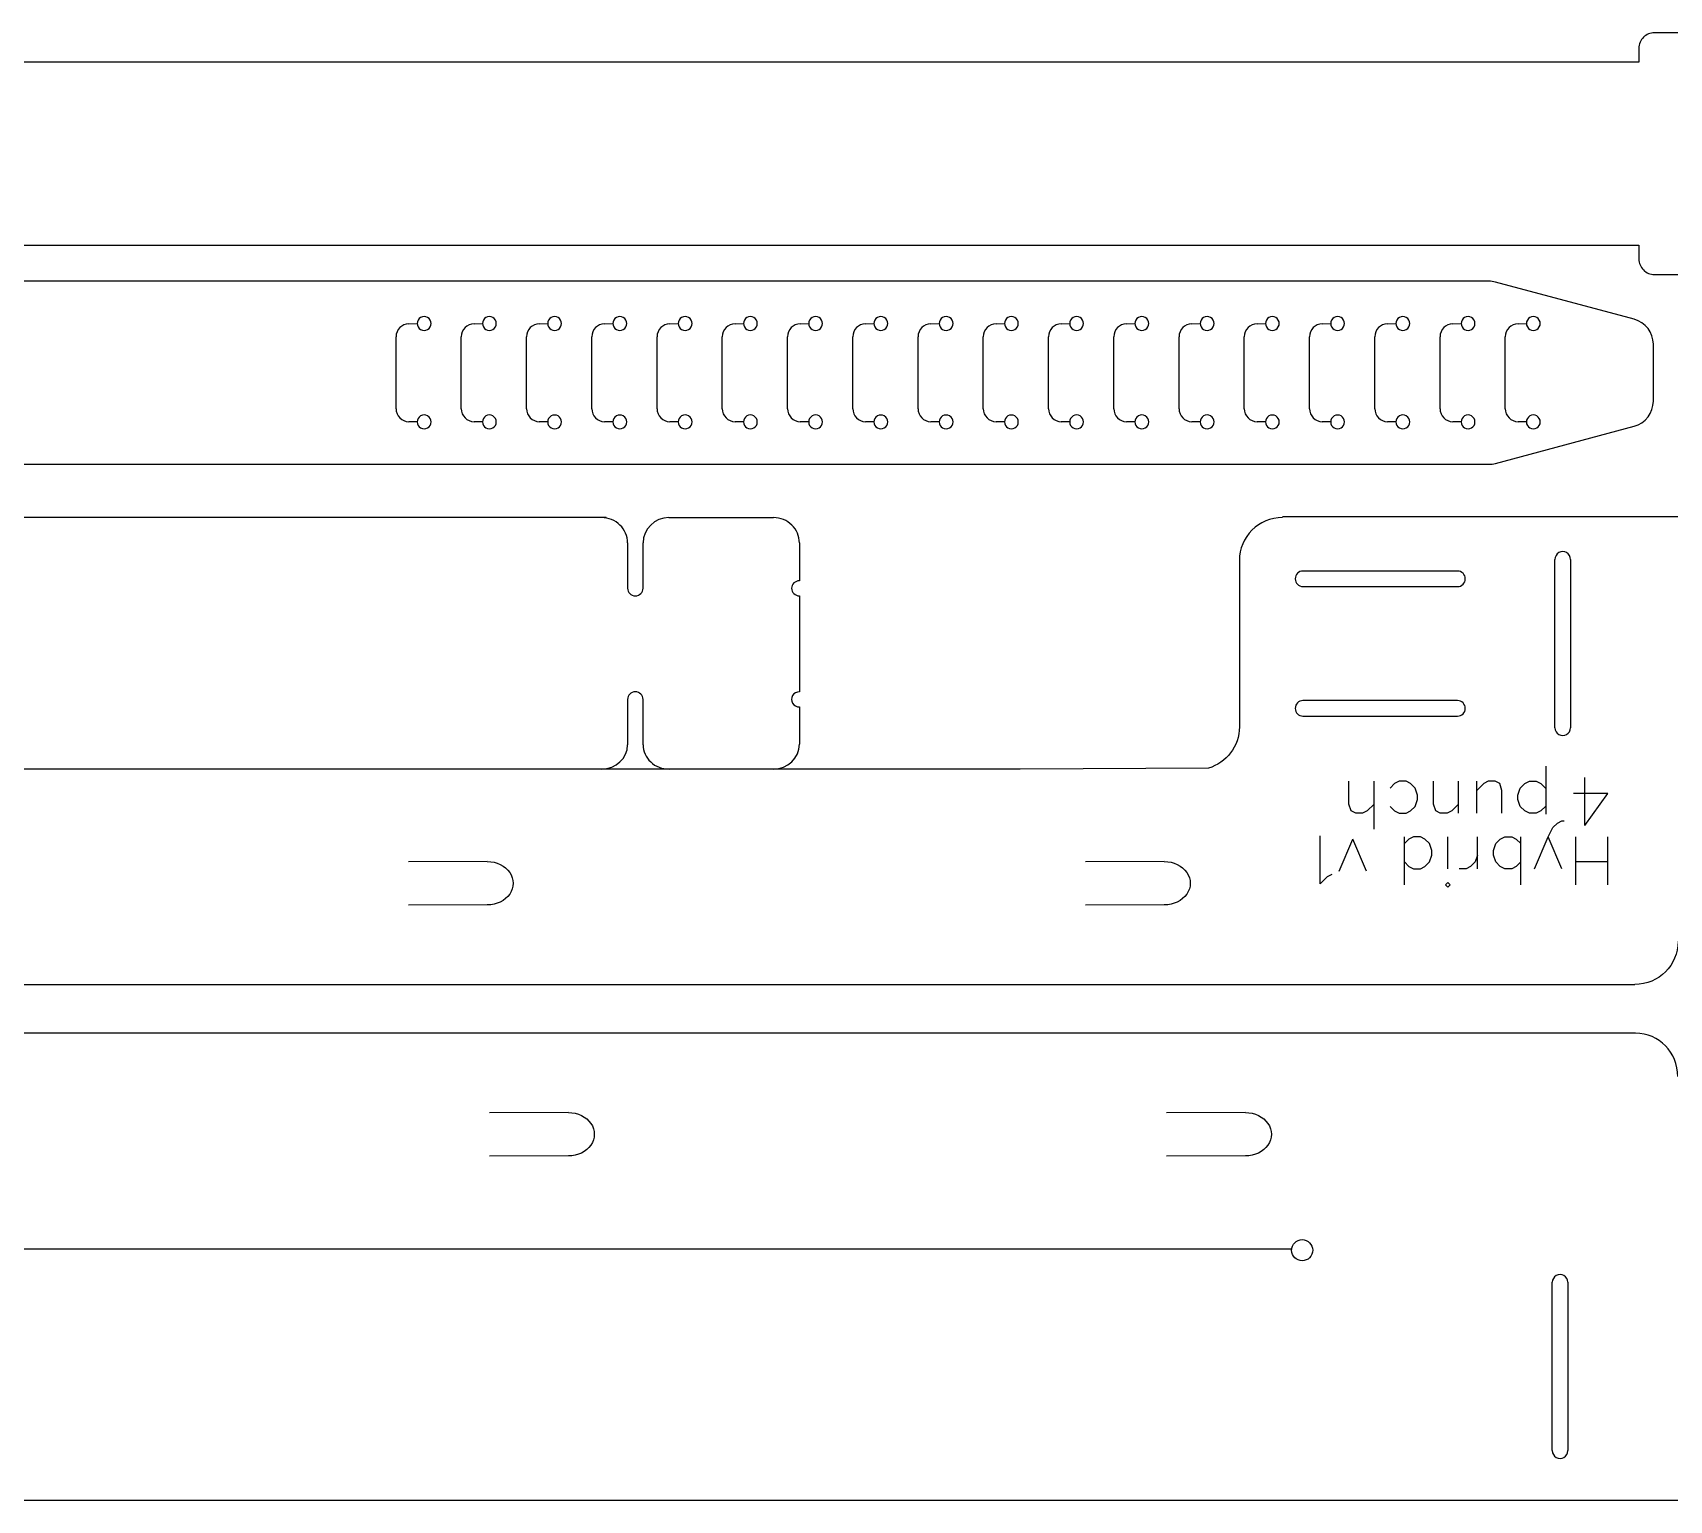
# Model space of a CAD drawing. Extents: x 6 to 576, y 64 to 1092.
# Drawn here: x 195.5 to 385, y 518 to 687.9 of the extents above; entities that cross this region are included whole.
import ezdxf

# ---------------------------------------------------------------- set-up
doc = ezdxf.new("R2010")
doc.units = 0
doc.layers.add('Layer_1', color=7, linetype='CONTINUOUS')

msp = doc.modelspace()

# ---------------------------------------------------------------- linework, layer by layer
at = {"layer": 'Layer_1', "color": 7}
for p, q in [((389.692912, 687.893652), (383.292906, 687.893652)), ((381.492892, 684.49365), (38.906458, 684.49365)), ((381.492892, 686.093639), (381.492892, 684.49365)), ((38.906458, 663.293646), (381.492892, 663.293646)), ((381.492892, 663.293646), (381.492892, 661.693658)), ((383.292906, 659.893644), (389.692912, 659.893644)), ((364.110376, 659.125241), (21.523923, 659.125241)), ((380.94203, 654.72104), (364.886822, 659.023006)), ((383.165562, 645.227208), (383.165562, 651.823244)), ((364.886822, 638.027472), (380.94203, 642.329439)), ((21.523923, 637.925237), (364.110376, 637.925237)), ((261.894701, 631.762959), (11.053043, 631.762959)), ((269.157873, 631.741528), (281.259703, 631.741528)), ((389.950801, 631.818575), (340.215035, 631.818575)), ((264.357178, 628.819046), (264.357178, 623.558574)), ((266.157445, 623.558574), (266.157445, 628.819046)), ((284.260158, 628.819046), (284.260158, 624.435324)), ((335.21433, 626.76207), (335.21433, 607.528528)), ((284.260158, 622.681851), (284.260158, 611.576415)), ((264.357178, 610.699692), (264.357178, 605.439219)), ((266.157445, 605.439219), (266.157445, 610.699692)), ((284.26111, 609.823894), (284.26111, 605.505762)), ((309.821289, 602.630006), (59.635067, 602.630006)), ((331.700637, 602.741263), (309.821289, 602.630006)), ((184.568476, 577.685671), (372.516559, 577.685671)), ((372.516559, 577.685671), (381.023257, 577.685671)), ((216.402941, 572.033986), (28.454839, 572.033986)), ((381.11266, 572.033986), (216.402941, 572.033986)), ((91.150117, 547.089646), (341.336339, 547.089646)), ((343.714096, 546.910939), (343.714096, 546.910939)), ((139.076705, 517.956706), (389.918363, 517.956706))]:
    msp.add_line(p, q, dxfattribs=at)
at = {"layer": 'Layer_1', "color": 1}
for p, q in [((239.024615, 654.197165), (239.997012, 654.212511)), ((239.996906, 654.225238), (239.996906, 654.225238)), ((246.581591, 654.197165), (247.553988, 654.212511)), ((247.553882, 654.225238), (247.553882, 654.225238)), ((254.138568, 654.197165), (255.110964, 654.212511)), ((255.110858, 654.225238), (255.110858, 654.225238)), ((261.695544, 654.197165), (262.66794, 654.212511)), ((262.667835, 654.225238), (262.667835, 654.225238)), ((269.252541, 654.197165), (270.224911, 654.212511)), ((270.224832, 654.225238), (270.224832, 654.225238)), ((276.809518, 654.197165), (277.781914, 654.212511)), ((277.781808, 654.225238), (277.781808, 654.225238)), ((284.366494, 654.197165), (285.33889, 654.212511)), ((285.338785, 654.225238), (285.338785, 654.225238)), ((291.92347, 654.197165), (292.895867, 654.212511)), ((292.895761, 654.225238), (292.895761, 654.225238)), ((299.480446, 654.197165), (300.452843, 654.212511)), ((300.452737, 654.225238), (300.452737, 654.225238)), ((307.037422, 654.197165), (308.009819, 654.212511)), ((308.009713, 654.225238), (308.009713, 654.225238)), ((314.594425, 654.197165), (315.566795, 654.212511)), ((315.566716, 654.225238), (315.566716, 654.225238)), ((322.151401, 654.197165), (323.123798, 654.212511)), ((323.123692, 654.225238), (323.123692, 654.225238)), ((329.708378, 654.197165), (330.680774, 654.212511)), ((330.680669, 654.225238), (330.680669, 654.225238)), ((337.265354, 654.197165), (338.237751, 654.212511)), ((338.237645, 654.225238), (338.237645, 654.225238)), ((344.82233, 654.197165), (345.794727, 654.212511)), ((345.794621, 654.225238), (345.794621, 654.225238)), ((352.379333, 654.197165), (353.351703, 654.212511)), ((353.351624, 654.225238), (353.351624, 654.225238)), ((359.936309, 654.197165), (360.908706, 654.212511)), ((360.9086, 654.225238), (360.9086, 654.225238)), ((367.493285, 654.197165), (368.465682, 654.212511)), ((368.465576, 654.225238), (368.465576, 654.225238)), ((237.548372, 644.353131), (237.548372, 652.697348)), ((245.105349, 644.353131), (245.105349, 652.697348)), ((252.662325, 644.353131), (252.662325, 652.697348)), ((260.219328, 644.353131), (260.219328, 652.697348)), ((267.776299, 644.353131), (267.776299, 652.697348)), ((275.333275, 644.353131), (275.333275, 652.697348)), ((282.890251, 644.353131), (282.890251, 652.697348)), ((290.447227, 644.353131), (290.447227, 652.697348)), ((298.00423, 644.353131), (298.00423, 652.697348)), ((305.561206, 644.353131), (305.561206, 652.697348)), ((313.118182, 644.353131), (313.118182, 652.697348)), ((320.675159, 644.353131), (320.675159, 652.697348)), ((328.232135, 644.353131), (328.232135, 652.697348)), ((335.789111, 644.353131), (335.789111, 652.697348)), ((343.346114, 644.353131), (343.346114, 652.697348)), ((350.90309, 644.353131), (350.90309, 652.697348)), ((358.460066, 644.353131), (358.460066, 652.697348)), ((366.017043, 644.353131), (366.017043, 652.697348)), ((239.997012, 642.837915), (239.024615, 642.853261)), ((239.996906, 642.825241), (239.996906, 642.825241)), ((247.553988, 642.837915), (246.581591, 642.853261)), ((247.553882, 642.825241), (247.553882, 642.825241)), ((255.110964, 642.837915), (254.138568, 642.853261)), ((255.110858, 642.825241), (255.110858, 642.825241)), ((262.66794, 642.837915), (261.695544, 642.853261)), ((262.667835, 642.825241), (262.667835, 642.825241)), ((270.224911, 642.837915), (269.252541, 642.853261)), ((270.224832, 642.825241), (270.224832, 642.825241)), ((277.781914, 642.837915), (276.809518, 642.853261)), ((277.781808, 642.825241), (277.781808, 642.825241)), ((285.33889, 642.837915), (284.366494, 642.853261)), ((285.338785, 642.825241), (285.338785, 642.825241)), ((292.895867, 642.837915), (291.92347, 642.853261)), ((292.895761, 642.825241), (292.895761, 642.825241)), ((300.452843, 642.837915), (299.480446, 642.853261)), ((300.452737, 642.825241), (300.452737, 642.825241)), ((308.009819, 642.837915), (307.037422, 642.853261)), ((308.009713, 642.825241), (308.009713, 642.825241)), ((315.566795, 642.837915), (314.594425, 642.853261)), ((315.566716, 642.825241), (315.566716, 642.825241)), ((323.123798, 642.837915), (322.151401, 642.853261)), ((323.123692, 642.825241), (323.123692, 642.825241)), ((330.680774, 642.837915), (329.708378, 642.853261)), ((330.680669, 642.825241), (330.680669, 642.825241)), ((338.237751, 642.837915), (337.265354, 642.853261)), ((338.237645, 642.825241), (338.237645, 642.825241)), ((345.794727, 642.837915), (344.82233, 642.853261)), ((345.794621, 642.825241), (345.794621, 642.825241)), ((353.351703, 642.837915), (352.379333, 642.853261)), ((353.351624, 642.825241), (353.351624, 642.825241)), ((360.908706, 642.837915), (359.936309, 642.853261)), ((360.9086, 642.825241), (360.9086, 642.825241)), ((368.465682, 642.837915), (367.493285, 642.853261)), ((368.465576, 642.825241), (368.465576, 642.825241)), ((360.484076, 625.557977), (342.584061, 625.557977)), ((371.770963, 607.407984), (371.770963, 626.907987)), ((373.570976, 626.907987), (373.570976, 607.407984)), ((341.684081, 624.657997), (341.684081, 624.657997)), ((342.584061, 623.75799), (360.484076, 623.75799)), ((361.384083, 624.657997), (361.384083, 624.657997)), ((360.484076, 610.557981), (342.584061, 610.557981)), ((341.684081, 609.657974), (341.684081, 609.657974)), ((342.584061, 608.757994), (360.484076, 608.757994)), ((361.384083, 609.657974), (361.384083, 609.657974)), ((248.10901, 591.919514), (238.984298, 591.872762)), ((326.521498, 591.919514), (317.396786, 591.872762)), ((248.108613, 586.889811), (238.983292, 586.866263)), ((326.521101, 586.889811), (317.395781, 586.866263)), ((257.504549, 562.853315), (248.379848, 562.806563)), ((335.917037, 562.853315), (326.792325, 562.806563)), ((257.504179, 557.823617), (248.378842, 557.800149)), ((335.91664, 557.823615), (326.79132, 557.800146)), ((371.465343, 523.701551), (371.465343, 543.201562)), ((373.265356, 543.201562), (373.265356, 523.701551))]:
    msp.add_line(p, q, dxfattribs=at)
at = {"layer": 'Layer_1', "color": 5}
for p, q in [((370.769224, 597.396415), (370.769224, 602.952665)), ((347.9038, 598.565979), (347.9038, 601.211813)), ((350.814217, 595.655563), (350.814217, 601.211813)), ((353.195467, 600.947229), (352.6663, 600.418063)), ((353.724633, 601.211813), (353.195467, 600.947229)), ((354.518383, 601.211813), (353.724633, 601.211813)), ((355.04755, 600.947229), (354.518383, 601.211813)), ((355.576717, 600.418063), (355.04755, 600.947229)), ((357.693383, 598.565979), (357.693383, 601.211813)), ((360.6038, 597.507646), (360.6038, 601.211813)), ((362.720467, 597.507646), (362.720467, 601.211813)), ((363.514217, 600.947229), (362.720467, 600.153479)), ((364.043383, 601.211813), (363.514217, 600.947229)), ((364.837133, 601.211813), (364.043383, 601.211813)), ((365.3663, 600.947229), (364.837133, 601.211813)), ((365.630883, 600.153479), (365.3663, 600.947229)), ((367.74755, 600.418063), (368.276717, 600.947229)), ((368.276717, 600.947229), (368.805883, 601.211813)), ((368.805883, 601.211813), (369.599633, 601.211813)), ((369.599633, 601.211813), (370.1288, 600.947229)), ((370.1288, 600.947229), (370.657967, 600.418063)), ((375.243328, 596.100513), (375.243328, 601.656763)), ((355.8413, 599.624313), (355.576717, 600.418063)), ((355.576717, 598.301396), (355.8413, 599.095146)), ((355.8413, 599.095146), (355.8413, 599.624313)), ((365.630883, 597.507646), (365.630883, 600.153479)), ((367.482967, 599.624313), (367.74755, 600.418063)), ((367.482967, 599.095146), (367.482967, 599.624313)), ((367.74755, 598.301396), (367.482967, 599.095146)), ((377.889161, 599.804679), (373.920411, 599.804679)), ((375.243328, 596.100513), (377.889161, 599.804679)), ((348.168383, 597.772229), (347.9038, 598.565979)), ((348.69755, 597.507646), (348.168383, 597.772229)), ((349.4913, 597.507646), (348.69755, 597.507646)), ((350.020467, 597.772229), (349.4913, 597.507646)), ((350.814217, 598.565979), (350.020467, 597.772229)), ((352.6663, 598.301396), (353.195467, 597.772229)), ((353.195467, 597.772229), (353.724633, 597.507646)), ((353.724633, 597.507646), (354.518383, 597.507646)), ((354.518383, 597.507646), (355.04755, 597.772229)), ((355.04755, 597.772229), (355.576717, 598.301396)), ((357.957967, 597.772229), (357.693383, 598.565979)), ((358.487133, 597.507646), (357.957967, 597.772229)), ((359.280883, 597.507646), (358.487133, 597.507646)), ((359.81005, 597.772229), (359.280883, 597.507646)), ((360.6038, 598.565979), (359.81005, 597.772229)), ((368.276717, 597.772229), (367.74755, 598.301396)), ((368.805883, 597.507646), (368.276717, 597.772229)), ((369.599633, 597.507646), (368.805883, 597.507646)), ((370.1288, 597.772229), (369.599633, 597.507646)), ((370.657967, 598.301396), (370.1288, 597.772229)), ((370.995231, 594.787676), (371.524398, 595.84601)), ((371.524398, 595.84601), (372.053564, 596.375176)), ((372.053564, 596.375176), (372.582731, 596.63976)), ((372.582731, 596.63976), (372.847314, 596.63976)), ((344.590079, 589.342657), (344.590079, 594.898907)), ((346.775273, 590.788076), (348.362773, 594.492243)), ((349.950273, 590.788076), (348.362773, 594.492243)), ((354.326481, 589.231426), (354.326481, 594.787676)), ((354.855648, 594.523093), (354.326481, 593.993926)), ((355.384814, 594.787676), (354.855648, 594.523093)), ((356.178564, 594.787676), (355.384814, 594.787676)), ((356.707731, 594.523093), (356.178564, 594.787676)), ((357.236898, 593.993926), (356.707731, 594.523093)), ((357.501481, 593.200176), (357.236898, 593.993926)), ((359.353564, 591.08351), (359.353564, 594.787676)), ((362.793148, 591.08351), (362.793148, 594.787676)), ((364.645231, 593.200176), (364.909814, 593.993926)), ((364.909814, 593.993926), (365.438981, 594.523093)), ((365.438981, 594.523093), (365.968148, 594.787676)), ((365.968148, 594.787676), (366.761898, 594.787676)), ((366.761898, 594.787676), (367.291064, 594.523093)), ((367.291064, 594.523093), (367.820231, 593.993926)), ((367.820231, 589.231426), (367.820231, 594.787676)), ((369.407731, 591.08351), (370.995231, 594.787676)), ((372.582731, 591.08351), (370.995231, 594.787676)), ((374.170231, 589.231426), (374.170231, 594.787676)), ((377.874398, 589.231426), (377.874398, 594.787676)), ((354.326481, 591.87726), (354.855648, 591.348093)), ((356.707731, 591.348093), (357.236898, 591.87726)), ((357.236898, 591.87726), (357.501481, 592.67101)), ((357.501481, 592.67101), (357.501481, 593.200176)), ((362.528564, 591.87726), (361.999398, 591.348093)), ((362.793148, 592.67101), (362.528564, 591.87726)), ((364.645231, 592.67101), (364.645231, 593.200176)), ((364.909814, 591.87726), (364.645231, 592.67101)), ((365.438981, 591.348093), (364.909814, 591.87726)), ((367.820231, 591.87726), (367.291064, 591.348093)), ((377.874398, 591.87726), (374.170231, 591.87726)), ((345.383829, 590.136407), (344.590079, 589.342657)), ((345.912996, 590.400991), (345.383829, 590.136407)), ((354.855648, 591.348093), (355.384814, 591.08351)), ((355.384814, 591.08351), (356.178564, 591.08351)), ((356.178564, 591.08351), (356.707731, 591.348093)), ((359.353564, 589.49601), (359.088981, 589.231426)), ((359.618148, 589.231426), (359.353564, 589.49601)), ((361.470231, 591.08351), (360.676481, 591.08351)), ((361.999398, 591.348093), (361.470231, 591.08351)), ((365.968148, 591.08351), (365.438981, 591.348093)), ((366.761898, 591.08351), (365.968148, 591.08351)), ((367.291064, 591.348093), (366.761898, 591.08351)), ((359.088981, 589.231426), (359.353564, 588.966843)), ((359.353564, 588.966843), (359.618148, 589.231426))]:
    msp.add_line(p, q, dxfattribs=at)
at = {"layer": 'Layer_1', "color": 7}
for points in [[(382.0201, 687.366444), (381.682531, 687.028875), (381.492889, 686.571033), (381.492892, 686.093639)], [(383.292906, 687.893652), (382.815511, 687.893655), (382.357669, 687.704013), (382.0201, 687.366444)], [(381.492892, 661.693658), (381.492889, 661.216263), (381.682531, 660.758421), (382.0201, 660.420852)], [(382.0201, 660.420852), (382.357669, 660.083283), (382.815511, 659.893641), (383.292906, 659.893644)], [(364.886822, 659.023006), (364.633586, 659.090865), (364.372547, 659.125236), (364.110376, 659.125241)], [(383.165562, 651.823271), (383.165559, 653.181082), (382.253573, 654.369608), (380.94203, 654.72104)], [(380.94203, 642.329439), (382.253573, 642.680871), (383.165559, 643.869397), (383.165562, 645.227208)], [(364.110376, 637.925237), (364.372547, 637.925242), (364.633586, 637.959613), (364.886822, 638.027472)], [(263.478367, 630.885554), (262.915673, 631.433625), (262.152494, 631.741529), (261.356724, 631.741528)], [(269.157873, 631.741528), (267.500777, 631.741515), (266.157442, 630.433078), (266.157445, 628.819046)], [(283.381347, 630.885554), (282.818652, 631.433625), (282.055474, 631.741529), (281.259703, 631.741528)], [(340.214717, 631.762324), (337.444689, 631.762324), (335.21433, 629.532072), (335.21433, 626.76207)], [(264.357178, 628.819046), (264.35718, 629.594137), (264.041062, 630.337482), (263.478367, 630.885554)], [(284.260158, 628.819046), (284.260159, 629.594137), (283.944042, 630.337482), (283.381347, 630.885554)], [(284.260158, 624.435324), (283.764482, 624.433328), (283.363741, 624.041385), (283.363741, 623.558587)], [(264.357178, 623.558574), (264.358879, 623.075537), (264.761384, 622.684834), (265.257312, 622.684834)], [(265.257312, 622.684834), (265.75324, 622.684834), (266.155745, 623.075537), (266.157445, 623.558574)], [(283.363741, 623.558587), (283.363741, 623.075789), (283.764482, 622.683846), (284.260158, 622.681851)], [(265.257312, 611.573432), (264.761384, 611.573432), (264.358879, 611.182729), (264.357178, 610.699692)], [(266.157445, 610.699692), (266.155745, 611.182729), (265.75324, 611.573432), (265.257312, 611.573432)], [(283.480617, 611.138037), (283.319823, 610.866772), (283.319823, 610.532559), (283.480617, 610.261294)], [(284.260158, 611.576408), (283.93857, 611.576408), (283.641411, 611.409302), (283.480617, 611.138037)], [(283.480617, 610.261294), (283.641411, 609.990028), (283.93857, 609.822922), (284.260158, 609.822922)], [(335.219305, 607.528528), (335.219305, 605.252027), (333.71192, 603.343428), (331.637614, 602.73449)], [(261.354342, 602.625614), (263.012459, 602.625618), (264.356625, 603.886378), (264.356622, 605.441601)], [(266.157975, 605.441601), (266.157973, 604.694752), (266.474287, 603.978492), (267.037329, 603.450391)], [(281.258751, 602.627043), (282.916898, 602.627035), (284.261099, 603.915881), (284.26111, 605.505762)], [(267.037329, 603.450391), (267.600372, 602.922291), (268.364021, 602.625609), (269.160281, 602.625614)], [(386.023723, 582.685952), (386.023723, 579.91595), (383.794053, 577.686227), (381.024024, 577.686227)], [(385.993719, 567.0327), (385.993719, 569.803575), (383.816966, 572.033986), (381.11266, 572.033986)], [(341.266939, 546.910939), (341.266939, 547.586697), (341.814746, 548.13451), (342.490504, 548.134518)], [(342.490504, 548.134518), (342.81502, 548.134521), (343.126245, 548.00561), (343.355714, 547.776144)], [(342.490504, 545.68736), (341.814746, 545.687367), (341.266939, 546.23518), (341.266939, 546.910939)], [(343.355714, 546.045733), (343.126245, 545.816267), (342.81502, 545.687356), (342.490504, 545.68736)], [(343.355714, 547.776144), (343.585182, 547.546678), (343.714096, 547.235454), (343.714096, 546.910939)], [(343.714096, 546.910939), (343.714096, 546.586423), (343.585182, 546.275199), (343.355714, 546.045733)]]:
    msp.add_open_spline(points, degree=3, dxfattribs=at)
at = {"layer": 'Layer_1', "color": 1}
for points in [[(239.024615, 654.197165), (238.205552, 654.184191), (237.548369, 653.516514), (237.548372, 652.697348)], [(240.395961, 654.920769), (240.147963, 654.777139), (239.995741, 654.511823), (239.996906, 654.225238)], [(239.996906, 654.225238), (239.995741, 653.938652), (240.147963, 653.673336), (240.395961, 653.529706)], [(241.197839, 654.920769), (240.949841, 655.064399), (240.643959, 655.064399), (240.395961, 654.920769)], [(241.596894, 654.225238), (241.59806, 654.511823), (241.445837, 654.777139), (241.197839, 654.920769)], [(241.197839, 653.529706), (241.445837, 653.673336), (241.59806, 653.938652), (241.596894, 654.225238)], [(246.581591, 654.197165), (245.762528, 654.184191), (245.105346, 653.516514), (245.105349, 652.697348)], [(247.952996, 654.9206), (247.705028, 654.777015), (247.552789, 654.511775), (247.553882, 654.225238)], [(247.553882, 654.225238), (247.552789, 653.9387), (247.705028, 653.67346), (247.952996, 653.529875)], [(248.754757, 654.9206), (248.506789, 655.064186), (248.200964, 655.064186), (247.952996, 654.9206)], [(249.153871, 654.225238), (249.154964, 654.511775), (249.002725, 654.777015), (248.754757, 654.9206)], [(248.754757, 653.529875), (249.002725, 653.67346), (249.154964, 653.9387), (249.153871, 654.225238)], [(254.138568, 654.197165), (253.319504, 654.184191), (252.662322, 653.516514), (252.662325, 652.697348)], [(255.510862, 654.918064), (255.263339, 654.775157), (255.110858, 654.511053), (255.110858, 654.225238)], [(255.110858, 654.225238), (255.110858, 653.939422), (255.263339, 653.675318), (255.510862, 653.532411)], [(256.31087, 654.918064), (256.063346, 655.060972), (255.758385, 655.060972), (255.510862, 654.918064)], [(256.710873, 654.225238), (256.710873, 654.511053), (256.558393, 654.775157), (256.31087, 654.918064)], [(256.31087, 653.532411), (256.558393, 653.675318), (256.710873, 653.939422), (256.710873, 654.225238)], [(261.695544, 654.197165), (260.876491, 654.184177), (260.219324, 653.516504), (260.219328, 652.697348)], [(263.067838, 654.918064), (262.820315, 654.775157), (262.667835, 654.511053), (262.667835, 654.225238)], [(262.667835, 654.225238), (262.667835, 653.939422), (262.820315, 653.675318), (263.067838, 653.532411)], [(263.867846, 654.918064), (263.620323, 655.060972), (263.315362, 655.060972), (263.067838, 654.918064)], [(264.267849, 654.225238), (264.267849, 654.511053), (264.115369, 654.775157), (263.867846, 654.918064)], [(263.867846, 653.532411), (264.115369, 653.675318), (264.26785, 653.939422), (264.267849, 654.225238)], [(269.252541, 654.197165), (268.433478, 654.184191), (267.776296, 653.516514), (267.776299, 652.697348)], [(270.623887, 654.920769), (270.375889, 654.777139), (270.223667, 654.511823), (270.224832, 654.225238)], [(270.224832, 654.225238), (270.223667, 653.938652), (270.375889, 653.673336), (270.623887, 653.529706)], [(271.425765, 654.920769), (271.177768, 655.064399), (270.871885, 655.064399), (270.623887, 654.920769)], [(271.82482, 654.225238), (271.825986, 654.511823), (271.673763, 654.777139), (271.425765, 654.920769)], [(271.425765, 653.529706), (271.673763, 653.673336), (271.825986, 653.938652), (271.82482, 654.225238)], [(276.809518, 654.197165), (275.990454, 654.184191), (275.333272, 653.516514), (275.333275, 652.697348)], [(278.180863, 654.920769), (277.932866, 654.777139), (277.780643, 654.511823), (277.781808, 654.225238)], [(277.781808, 654.225238), (277.780643, 653.938652), (277.932866, 653.673336), (278.180863, 653.529706)], [(278.982742, 654.920769), (278.734744, 655.064399), (278.428861, 655.064399), (278.180863, 654.920769)], [(279.381797, 654.225238), (279.382962, 654.511823), (279.230739, 654.777139), (278.982742, 654.920769)], [(278.982742, 653.529706), (279.230739, 653.673336), (279.382962, 653.938652), (279.381797, 654.225238)], [(284.366494, 654.197165), (283.54743, 654.184191), (282.890248, 653.516514), (282.890251, 652.697348)], [(285.737898, 654.9206), (285.48993, 654.777015), (285.337692, 654.511775), (285.338785, 654.225238)], [(285.338785, 654.225238), (285.337692, 653.9387), (285.48993, 653.67346), (285.737898, 653.529875)], [(286.539659, 654.9206), (286.291691, 655.064186), (285.985866, 655.064186), (285.737898, 654.9206)], [(286.938773, 654.225238), (286.939866, 654.511775), (286.787627, 654.777015), (286.539659, 654.9206)], [(286.539659, 653.529875), (286.787627, 653.67346), (286.939866, 653.9387), (286.938773, 654.225238)], [(291.92347, 654.197165), (291.104407, 654.184191), (290.447224, 653.516514), (290.447227, 652.697348)], [(293.295765, 654.918064), (293.048241, 654.775157), (292.895761, 654.511053), (292.895761, 654.225238)], [(292.895761, 654.225238), (292.895761, 653.939422), (293.048241, 653.675318), (293.295765, 653.532411)], [(294.095772, 654.918064), (293.848249, 655.060972), (293.543288, 655.060972), (293.295765, 654.918064)], [(294.495776, 654.225238), (294.495776, 654.511053), (294.343295, 654.775157), (294.095772, 654.918064)], [(294.095772, 653.532411), (294.343295, 653.675318), (294.495776, 653.939422), (294.495776, 654.225238)], [(299.480446, 654.197165), (298.661393, 654.184177), (298.004227, 653.516504), (298.00423, 652.697348)], [(300.852741, 654.918064), (300.605218, 654.775157), (300.452737, 654.511053), (300.452737, 654.225238)], [(300.452737, 654.225238), (300.452737, 653.939422), (300.605218, 653.675318), (300.852741, 653.532411)], [(301.652748, 654.918064), (301.405225, 655.060972), (301.100264, 655.060972), (300.852741, 654.918064)], [(302.052752, 654.225238), (302.052752, 654.511053), (301.900271, 654.775157), (301.652748, 654.918064)], [(301.652748, 653.532411), (301.900271, 653.675318), (302.052752, 653.939422), (302.052752, 654.225238)], [(307.037423, 654.197165), (306.218369, 654.184177), (305.561203, 653.516504), (305.561206, 652.697348)], [(308.409717, 654.918064), (308.162194, 654.775157), (308.009713, 654.511053), (308.009713, 654.225238)], [(308.009713, 654.225238), (308.009713, 653.939422), (308.162194, 653.675318), (308.409717, 653.532411)], [(309.209724, 654.918064), (308.962201, 655.060972), (308.65724, 655.060972), (308.409717, 654.918064)], [(309.609728, 654.225238), (309.609728, 654.511053), (309.457248, 654.775157), (309.209724, 654.918064)], [(309.209724, 653.532411), (309.457248, 653.675318), (309.609728, 653.939422), (309.609728, 654.225238)], [(314.594425, 654.197165), (313.775362, 654.184191), (313.11818, 653.516514), (313.118182, 652.697348)], [(315.965771, 654.920769), (315.717773, 654.777139), (315.565551, 654.511823), (315.566716, 654.225238)], [(315.566716, 654.225238), (315.565551, 653.938652), (315.717773, 653.673336), (315.965771, 653.529706)], [(316.767649, 654.920769), (316.519652, 655.064399), (316.213769, 655.064399), (315.965771, 654.920769)], [(317.166704, 654.225238), (317.16787, 654.511823), (317.015647, 654.777139), (316.767649, 654.920769)], [(316.767649, 653.529706), (317.015647, 653.673336), (317.16787, 653.938652), (317.166704, 654.225238)], [(322.151401, 654.197165), (321.332338, 654.184191), (320.675156, 653.516514), (320.675159, 652.697348)], [(323.522806, 654.9206), (323.274838, 654.777015), (323.122599, 654.511775), (323.123692, 654.225238)], [(323.123692, 654.225238), (323.122599, 653.9387), (323.274838, 653.67346), (323.522806, 653.529875)], [(324.324567, 654.9206), (324.076599, 655.064186), (323.770774, 655.064186), (323.522806, 654.9206)], [(324.723681, 654.225238), (324.724774, 654.511775), (324.572535, 654.777015), (324.324567, 654.9206)], [(324.324567, 653.529875), (324.572535, 653.67346), (324.724774, 653.9387), (324.723681, 654.225238)], [(329.708378, 654.197165), (328.889314, 654.184191), (328.232132, 653.516514), (328.232135, 652.697348)], [(331.079782, 654.9206), (330.831814, 654.777015), (330.679575, 654.511775), (330.680669, 654.225238)], [(330.680669, 654.225238), (330.679575, 653.9387), (330.831814, 653.67346), (331.079782, 653.529875)], [(331.881543, 654.9206), (331.633575, 655.064186), (331.32775, 655.064186), (331.079782, 654.9206)], [(332.280657, 654.225238), (332.28175, 654.511775), (332.129511, 654.777015), (331.881543, 654.9206)], [(331.881543, 653.529875), (332.129511, 653.67346), (332.28175, 653.9387), (332.280657, 654.225238)], [(337.265354, 654.197165), (336.446291, 654.184191), (335.789108, 653.516514), (335.789111, 652.697348)], [(338.637648, 654.918064), (338.390125, 654.775157), (338.237645, 654.511053), (338.237645, 654.225238)], [(338.237645, 654.225238), (338.237645, 653.939422), (338.390125, 653.675318), (338.637648, 653.532411)], [(339.437656, 654.918064), (339.190133, 655.060972), (338.885172, 655.060972), (338.637648, 654.918064)], [(339.83766, 654.225238), (339.83766, 654.511053), (339.685179, 654.775157), (339.437656, 654.918064)], [(339.437656, 653.532411), (339.685179, 653.675318), (339.83766, 653.939422), (339.83766, 654.225238)], [(344.82233, 654.197165), (344.003277, 654.184177), (343.346111, 653.516504), (343.346114, 652.697348)], [(346.194625, 654.918064), (345.947102, 654.775157), (345.794621, 654.511053), (345.794621, 654.225238)], [(345.794621, 654.225238), (345.794621, 653.939422), (345.947102, 653.675318), (346.194625, 653.532411)], [(346.994632, 654.918064), (346.747109, 655.060972), (346.442148, 655.060972), (346.194625, 654.918064)], [(347.394636, 654.225238), (347.394636, 654.511053), (347.242155, 654.775157), (346.994632, 654.918064)], [(346.994632, 653.532411), (347.242155, 653.675318), (347.394636, 653.939422), (347.394636, 654.225238)], [(352.379333, 654.197165), (351.56027, 654.184191), (350.903087, 653.516514), (350.90309, 652.697348)], [(353.750679, 654.920769), (353.502681, 654.777139), (353.350458, 654.511823), (353.351624, 654.225238)], [(353.351624, 654.225238), (353.350458, 653.938652), (353.502681, 653.673336), (353.750679, 653.529706)], [(354.552557, 654.920769), (354.304559, 655.064399), (353.998677, 655.064399), (353.750679, 654.920769)], [(354.951612, 654.225238), (354.952777, 654.511823), (354.800555, 654.777139), (354.552557, 654.920769)], [(354.552557, 653.529706), (354.800555, 653.673336), (354.952777, 653.938652), (354.951612, 654.225238)], [(359.936309, 654.197165), (359.117246, 654.184191), (358.460064, 653.516514), (358.460066, 652.697348)], [(361.307714, 654.9206), (361.059745, 654.777015), (360.907507, 654.511775), (360.9086, 654.225238)], [(360.9086, 654.225238), (360.907507, 653.9387), (361.059745, 653.67346), (361.307714, 653.529875)], [(362.109475, 654.9206), (361.861507, 655.064186), (361.555682, 655.064186), (361.307714, 654.9206)], [(362.508588, 654.225238), (362.509681, 654.511775), (362.357443, 654.777015), (362.109475, 654.9206)], [(362.109475, 653.529875), (362.357443, 653.67346), (362.509681, 653.9387), (362.508588, 654.225238)], [(367.493285, 654.197165), (366.674222, 654.184191), (366.01704, 653.516514), (366.017043, 652.697348)], [(368.86469, 654.9206), (368.616722, 654.777015), (368.464483, 654.511775), (368.465576, 654.225238)], [(368.465576, 654.225238), (368.464483, 653.9387), (368.616722, 653.67346), (368.86469, 653.529875)], [(369.666451, 654.9206), (369.418483, 655.064186), (369.112658, 655.064186), (368.86469, 654.9206)], [(370.065565, 654.225238), (370.066658, 654.511775), (369.914419, 654.777015), (369.666451, 654.9206)], [(369.666451, 653.529875), (369.914419, 653.67346), (370.066658, 653.9387), (370.065565, 654.225238)], [(240.395961, 653.529706), (240.643959, 653.386076), (240.949841, 653.386076), (241.197839, 653.529706)], [(247.952996, 653.529875), (248.200964, 653.386289), (248.506789, 653.386289), (248.754757, 653.529875)], [(255.510862, 653.532411), (255.758385, 653.389503), (256.063346, 653.389503), (256.31087, 653.532411)], [(263.067838, 653.532411), (263.315361, 653.389503), (263.620323, 653.389503), (263.867846, 653.532411)], [(270.623887, 653.529706), (270.871885, 653.386076), (271.177768, 653.386076), (271.425765, 653.529706)], [(278.180863, 653.529706), (278.428861, 653.386076), (278.734744, 653.386076), (278.982742, 653.529706)], [(285.737898, 653.529875), (285.985866, 653.386289), (286.291691, 653.386289), (286.539659, 653.529875)], [(293.295765, 653.532411), (293.543288, 653.389503), (293.848249, 653.389503), (294.095772, 653.532411)], [(300.852741, 653.532411), (301.100264, 653.389503), (301.405225, 653.389503), (301.652748, 653.532411)], [(308.409717, 653.532411), (308.65724, 653.389503), (308.962201, 653.389503), (309.209724, 653.532411)], [(315.965771, 653.529706), (316.213769, 653.386076), (316.519652, 653.386076), (316.767649, 653.529706)], [(323.522806, 653.529875), (323.770774, 653.386289), (324.076599, 653.386289), (324.324567, 653.529875)], [(331.079782, 653.529875), (331.32775, 653.386289), (331.633575, 653.386289), (331.881543, 653.529875)], [(338.637648, 653.532411), (338.885172, 653.389503), (339.190133, 653.389503), (339.437656, 653.532411)], [(346.194625, 653.532411), (346.442148, 653.389503), (346.747109, 653.389503), (346.994632, 653.532411)], [(353.750679, 653.529706), (353.998677, 653.386076), (354.304559, 653.386076), (354.552557, 653.529706)], [(361.307714, 653.529875), (361.555682, 653.386289), (361.861507, 653.386289), (362.109475, 653.529875)], [(368.86469, 653.529875), (369.112658, 653.386289), (369.418483, 653.386289), (369.666451, 653.529875)], [(237.548372, 644.353131), (237.548369, 643.533965), (238.205552, 642.866288), (239.024615, 642.853314)], [(240.395961, 643.520773), (240.147963, 643.377142), (239.995741, 643.111827), (239.996906, 642.825241)], [(239.996906, 642.825241), (239.995741, 642.538656), (240.147963, 642.27334), (240.395961, 642.12971)], [(241.197839, 643.520773), (240.949841, 643.664403), (240.643959, 643.664403), (240.395961, 643.520773)], [(241.596894, 642.825241), (241.59806, 643.111827), (241.445837, 643.377142), (241.197839, 643.520773)], [(241.197839, 642.12971), (241.445837, 642.27334), (241.59806, 642.538656), (241.596894, 642.825241)], [(245.105349, 644.353131), (245.105346, 643.533965), (245.762528, 642.866288), (246.581591, 642.853314)], [(247.952996, 643.520604), (247.705028, 643.377019), (247.552789, 643.111779), (247.553882, 642.825241)], [(247.553882, 642.825241), (247.552789, 642.538704), (247.705028, 642.273464), (247.952996, 642.129878)], [(248.754757, 643.520604), (248.506789, 643.664189), (248.200964, 643.664189), (247.952996, 643.520604)], [(249.153871, 642.825241), (249.154964, 643.111779), (249.002725, 643.377019), (248.754757, 643.520604)], [(248.754757, 642.129878), (249.002725, 642.273464), (249.154964, 642.538704), (249.153871, 642.825241)], [(252.662325, 644.353131), (252.662322, 643.533965), (253.319504, 642.866288), (254.138568, 642.853314)], [(255.510862, 643.518068), (255.263339, 643.37516), (255.110858, 643.111056), (255.110858, 642.825241)], [(255.110858, 642.825241), (255.110858, 642.539426), (255.263339, 642.275322), (255.510862, 642.132415)], [(256.31087, 643.518068), (256.063346, 643.660976), (255.758385, 643.660976), (255.510862, 643.518068)], [(256.710873, 642.825241), (256.710873, 643.111056), (256.558393, 643.37516), (256.31087, 643.518068)], [(256.31087, 642.132415), (256.558393, 642.275322), (256.710873, 642.539426), (256.710873, 642.825241)], [(260.219328, 644.353131), (260.219324, 643.533975), (260.876491, 642.866302), (261.695544, 642.853314)], [(263.067838, 643.518068), (262.820315, 643.37516), (262.667835, 643.111056), (262.667835, 642.825241)], [(262.667835, 642.825241), (262.667835, 642.539426), (262.820315, 642.275322), (263.067838, 642.132414)], [(263.867846, 643.518068), (263.620323, 643.660976), (263.315362, 643.660976), (263.067838, 643.518068)], [(264.267849, 642.825241), (264.267849, 643.111056), (264.115369, 643.37516), (263.867846, 643.518068)], [(263.867846, 642.132414), (264.115369, 642.275322), (264.26785, 642.539426), (264.267849, 642.825241)], [(267.776299, 644.353131), (267.776296, 643.533965), (268.433478, 642.866288), (269.252541, 642.853314)], [(270.623887, 643.520773), (270.375889, 643.377142), (270.223667, 643.111827), (270.224832, 642.825241)], [(270.224832, 642.825241), (270.223667, 642.538656), (270.375889, 642.27334), (270.623887, 642.12971)], [(271.425765, 643.520773), (271.177768, 643.664403), (270.871885, 643.664403), (270.623887, 643.520773)], [(271.82482, 642.825241), (271.825986, 643.111827), (271.673763, 643.377142), (271.425765, 643.520773)], [(271.425765, 642.12971), (271.673763, 642.27334), (271.825986, 642.538656), (271.82482, 642.825241)], [(275.333275, 644.353131), (275.333272, 643.533965), (275.990454, 642.866288), (276.809518, 642.853314)], [(278.180863, 643.520773), (277.932866, 643.377142), (277.780643, 643.111827), (277.781808, 642.825241)], [(277.781808, 642.825241), (277.780643, 642.538656), (277.932866, 642.27334), (278.180863, 642.12971)], [(278.982742, 643.520773), (278.734744, 643.664403), (278.428861, 643.664403), (278.180863, 643.520773)], [(279.381797, 642.825241), (279.382962, 643.111827), (279.230739, 643.377142), (278.982742, 643.520773)], [(278.982742, 642.12971), (279.230739, 642.27334), (279.382962, 642.538656), (279.381797, 642.825241)], [(282.890251, 644.353131), (282.890248, 643.533965), (283.54743, 642.866288), (284.366494, 642.853314)], [(285.737898, 643.520604), (285.48993, 643.377019), (285.337692, 643.111779), (285.338785, 642.825241)], [(285.338785, 642.825241), (285.337692, 642.538704), (285.48993, 642.273464), (285.737898, 642.129878)], [(286.539659, 643.520604), (286.291691, 643.664189), (285.985866, 643.664189), (285.737898, 643.520604)], [(286.938773, 642.825241), (286.939866, 643.111779), (286.787627, 643.377019), (286.539659, 643.520604)], [(286.539659, 642.129878), (286.787627, 642.273464), (286.939866, 642.538704), (286.938773, 642.825241)], [(290.447227, 644.353131), (290.447224, 643.533965), (291.104407, 642.866288), (291.92347, 642.853314)], [(293.295765, 643.518068), (293.048241, 643.37516), (292.895761, 643.111056), (292.895761, 642.825241)], [(292.895761, 642.825241), (292.895761, 642.539426), (293.048241, 642.275322), (293.295765, 642.132415)], [(294.095772, 643.518068), (293.848249, 643.660976), (293.543288, 643.660976), (293.295765, 643.518068)], [(294.495776, 642.825241), (294.495776, 643.111056), (294.343295, 643.37516), (294.095772, 643.518068)], [(294.095772, 642.132415), (294.343295, 642.275322), (294.495776, 642.539426), (294.495776, 642.825241)], [(298.00423, 644.353131), (298.004227, 643.533975), (298.661393, 642.866302), (299.480446, 642.853314)], [(300.852741, 643.518068), (300.605218, 643.37516), (300.452737, 643.111056), (300.452737, 642.825241)], [(300.452737, 642.825241), (300.452737, 642.539426), (300.605218, 642.275322), (300.852741, 642.132415)], [(301.652748, 643.518068), (301.405225, 643.660976), (301.100264, 643.660976), (300.852741, 643.518068)], [(302.052752, 642.825241), (302.052752, 643.111056), (301.900271, 643.37516), (301.652748, 643.518068)], [(301.652748, 642.132415), (301.900271, 642.275322), (302.052752, 642.539426), (302.052752, 642.825241)], [(305.561206, 644.353131), (305.561203, 643.533975), (306.218369, 642.866302), (307.037423, 642.853314)], [(308.409717, 643.518068), (308.162194, 643.37516), (308.009713, 643.111056), (308.009713, 642.825241)], [(308.009713, 642.825241), (308.009713, 642.539426), (308.162194, 642.275322), (308.409717, 642.132415)], [(309.209724, 643.518068), (308.962201, 643.660976), (308.65724, 643.660976), (308.409717, 643.518068)], [(309.609728, 642.825241), (309.609728, 643.111056), (309.457248, 643.37516), (309.209724, 643.518068)], [(309.209724, 642.132415), (309.457248, 642.275322), (309.609728, 642.539426), (309.609728, 642.825241)], [(313.118182, 644.353131), (313.11818, 643.533965), (313.775362, 642.866288), (314.594425, 642.853314)], [(315.965771, 643.520773), (315.717773, 643.377142), (315.565551, 643.111827), (315.566716, 642.825241)], [(315.566716, 642.825241), (315.565551, 642.538656), (315.717773, 642.27334), (315.965771, 642.12971)], [(316.767649, 643.520773), (316.519652, 643.664403), (316.213769, 643.664403), (315.965771, 643.520773)], [(317.166704, 642.825241), (317.16787, 643.111827), (317.015647, 643.377142), (316.767649, 643.520773)], [(316.767649, 642.12971), (317.015647, 642.27334), (317.16787, 642.538656), (317.166704, 642.825241)], [(320.675159, 644.353131), (320.675156, 643.533965), (321.332338, 642.866288), (322.151401, 642.853314)], [(323.522806, 643.520604), (323.274838, 643.377019), (323.122599, 643.111779), (323.123692, 642.825241)], [(323.123692, 642.825241), (323.122599, 642.538704), (323.274838, 642.273464), (323.522806, 642.129878)], [(324.324567, 643.520604), (324.076599, 643.664189), (323.770774, 643.664189), (323.522806, 643.520604)], [(324.723681, 642.825241), (324.724774, 643.111779), (324.572535, 643.377019), (324.324567, 643.520604)], [(324.324567, 642.129878), (324.572535, 642.273464), (324.724774, 642.538704), (324.723681, 642.825241)], [(328.232135, 644.353131), (328.232132, 643.533965), (328.889314, 642.866288), (329.708378, 642.853314)], [(331.079782, 643.520604), (330.831814, 643.377019), (330.679575, 643.111779), (330.680669, 642.825241)], [(330.680669, 642.825241), (330.679575, 642.538704), (330.831814, 642.273464), (331.079782, 642.129878)], [(331.881543, 643.520604), (331.633575, 643.664189), (331.32775, 643.664189), (331.079782, 643.520604)], [(332.280657, 642.825241), (332.28175, 643.111779), (332.129511, 643.377019), (331.881543, 643.520604)], [(331.881543, 642.129878), (332.129511, 642.273464), (332.28175, 642.538704), (332.280657, 642.825241)], [(335.789111, 644.353131), (335.789108, 643.533965), (336.446291, 642.866288), (337.265354, 642.853314)], [(338.637648, 643.518068), (338.390125, 643.37516), (338.237645, 643.111056), (338.237645, 642.825241)], [(338.237645, 642.825241), (338.237645, 642.539426), (338.390125, 642.275322), (338.637648, 642.132415)], [(339.437656, 643.518068), (339.190133, 643.660976), (338.885172, 643.660976), (338.637648, 643.518068)], [(339.83766, 642.825241), (339.83766, 643.111056), (339.685179, 643.37516), (339.437656, 643.518068)], [(339.437656, 642.132415), (339.685179, 642.275322), (339.83766, 642.539426), (339.83766, 642.825241)], [(343.346114, 644.353131), (343.346111, 643.533975), (344.003277, 642.866302), (344.82233, 642.853314)], [(346.194625, 643.518068), (345.947102, 643.37516), (345.794621, 643.111056), (345.794621, 642.825241)], [(345.794621, 642.825241), (345.794621, 642.539426), (345.947102, 642.275322), (346.194625, 642.132415)], [(346.994632, 643.518068), (346.747109, 643.660976), (346.442148, 643.660976), (346.194625, 643.518068)], [(347.394636, 642.825241), (347.394636, 643.111056), (347.242155, 643.37516), (346.994632, 643.518068)], [(346.994632, 642.132415), (347.242155, 642.275322), (347.394636, 642.539426), (347.394636, 642.825241)], [(350.90309, 644.353131), (350.903087, 643.533965), (351.56027, 642.866288), (352.379333, 642.853314)], [(353.750679, 643.520773), (353.502681, 643.377142), (353.350458, 643.111827), (353.351624, 642.825241)], [(353.351624, 642.825241), (353.350458, 642.538656), (353.502681, 642.27334), (353.750679, 642.12971)], [(354.552557, 643.520773), (354.304559, 643.664403), (353.998677, 643.664403), (353.750679, 643.520773)], [(354.951612, 642.825241), (354.952777, 643.111827), (354.800555, 643.377142), (354.552557, 643.520773)], [(354.552557, 642.12971), (354.800555, 642.27334), (354.952777, 642.538656), (354.951612, 642.825241)], [(358.460066, 644.353131), (358.460064, 643.533965), (359.117246, 642.866288), (359.936309, 642.853314)], [(361.307714, 643.520604), (361.059745, 643.377019), (360.907507, 643.111779), (360.9086, 642.825241)], [(360.9086, 642.825241), (360.907507, 642.538704), (361.059745, 642.273464), (361.307714, 642.129878)], [(362.109475, 643.520604), (361.861507, 643.664189), (361.555682, 643.664189), (361.307714, 643.520604)], [(362.508588, 642.825241), (362.509681, 643.111779), (362.357443, 643.377019), (362.109475, 643.520604)], [(362.109475, 642.129878), (362.357443, 642.273464), (362.509681, 642.538704), (362.508588, 642.825241)], [(366.017043, 644.353131), (366.01704, 643.533965), (366.674222, 642.866288), (367.493285, 642.853314)], [(368.86469, 643.520604), (368.616722, 643.377019), (368.464483, 643.111779), (368.465576, 642.825241)], [(368.465576, 642.825241), (368.464483, 642.538704), (368.616722, 642.273464), (368.86469, 642.129878)], [(369.666451, 643.520604), (369.418483, 643.664189), (369.112658, 643.664189), (368.86469, 643.520604)], [(370.065565, 642.825241), (370.066658, 643.111779), (369.914419, 643.377019), (369.666451, 643.520604)], [(369.666451, 642.129878), (369.914419, 642.273464), (370.066658, 642.538704), (370.065565, 642.825241)], [(240.395961, 642.12971), (240.643959, 641.98608), (240.949841, 641.98608), (241.197839, 642.12971)], [(247.952996, 642.129878), (248.200964, 641.986293), (248.506789, 641.986293), (248.754757, 642.129878)], [(255.510862, 642.132415), (255.758385, 641.989507), (256.063346, 641.989507), (256.31087, 642.132415)], [(263.067838, 642.132414), (263.315361, 641.989507), (263.620323, 641.989507), (263.867846, 642.132414)], [(270.623887, 642.12971), (270.871885, 641.98608), (271.177768, 641.98608), (271.425765, 642.12971)], [(278.180863, 642.12971), (278.428861, 641.98608), (278.734744, 641.98608), (278.982742, 642.12971)], [(285.737898, 642.129878), (285.985866, 641.986293), (286.291691, 641.986293), (286.539659, 642.129878)], [(293.295765, 642.132415), (293.543288, 641.989507), (293.848249, 641.989507), (294.095772, 642.132415)], [(300.852741, 642.132415), (301.100264, 641.989507), (301.405225, 641.989507), (301.652748, 642.132415)], [(308.409717, 642.132415), (308.65724, 641.989507), (308.962201, 641.989507), (309.209724, 642.132415)], [(315.965771, 642.12971), (316.213769, 641.98608), (316.519652, 641.98608), (316.767649, 642.12971)], [(323.522806, 642.129878), (323.770774, 641.986293), (324.076599, 641.986293), (324.324567, 642.129878)], [(331.079782, 642.129878), (331.32775, 641.986293), (331.633575, 641.986293), (331.881543, 642.129878)], [(338.637648, 642.132415), (338.885172, 641.989507), (339.190133, 641.989507), (339.437656, 642.132415)], [(346.194625, 642.132415), (346.442148, 641.989507), (346.747109, 641.989507), (346.994632, 642.132415)], [(353.750679, 642.12971), (353.998677, 641.98608), (354.304559, 641.98608), (354.552557, 642.12971)], [(361.307714, 642.129878), (361.555682, 641.986293), (361.861507, 641.986293), (362.109475, 642.129878)], [(368.86469, 642.129878), (369.112658, 641.986293), (369.418483, 641.986293), (369.666451, 642.129878)], [(372.220966, 627.687416), (371.942503, 627.526645), (371.770963, 627.229529), (371.770963, 626.907987)], [(373.120973, 627.687416), (372.84251, 627.848187), (372.499429, 627.848187), (372.220966, 627.687416)], [(373.570976, 626.907987), (373.570976, 627.229529), (373.399436, 627.526645), (373.120973, 627.687416)], [(342.584061, 625.557977), (342.08702, 625.557966), (341.684092, 625.155038), (341.684081, 624.657997)], [(361.384083, 624.657997), (361.384072, 625.155048), (360.981127, 625.557981), (360.484076, 625.557977)], [(341.684081, 624.657997), (341.684077, 624.160946), (342.08701, 623.758001), (342.584061, 623.75799)], [(360.484076, 623.75799), (360.722773, 623.757989), (360.951694, 623.85281), (361.120479, 624.021594)], [(361.120479, 624.021594), (361.289263, 624.190379), (361.384084, 624.4193), (361.384083, 624.657997)], [(342.584061, 610.557981), (342.08701, 610.55797), (341.684077, 610.155025), (341.684081, 609.657974)], [(361.120479, 610.294377), (360.951694, 610.463161), (360.722773, 610.557983), (360.484076, 610.557981)], [(341.684081, 609.657974), (341.684092, 609.160933), (342.08702, 608.758005), (342.584061, 608.757994)], [(360.484076, 608.757994), (360.981127, 608.75799), (361.384072, 609.160923), (361.384083, 609.657974)], [(361.384083, 609.657974), (361.384084, 609.896671), (361.289263, 610.125593), (361.120479, 610.294377)], [(371.770963, 607.407984), (371.770963, 607.086443), (371.942503, 606.789326), (372.220966, 606.628555)], [(372.220966, 606.628555), (372.499429, 606.467785), (372.84251, 606.467785), (373.120973, 606.628555)], [(373.120973, 606.628555), (373.399436, 606.789326), (373.570976, 607.086443), (373.570976, 607.407984)], [(248.110306, 591.919514), (249.183245, 591.919514), (250.174612, 591.440168), (250.711055, 590.662029)], [(326.522821, 591.919514), (327.595733, 591.919514), (328.5871, 591.440168), (329.123543, 590.662029)], [(250.711055, 590.662029), (251.247524, 589.883915), (251.247524, 588.925224), (250.711055, 588.147085)], [(329.123543, 590.662029), (329.660012, 589.883915), (329.660012, 588.925224), (329.123543, 588.147085)], [(250.711055, 588.147085), (250.174612, 587.368971), (249.183192, 586.889811), (248.11028, 586.889811)], [(329.123543, 588.147085), (328.5871, 587.368945), (327.59568, 586.889811), (326.522768, 586.889811)], [(257.505872, 562.853315), (258.578784, 562.853315), (259.570151, 562.373969), (260.10662, 561.595856)], [(260.10662, 561.595856), (260.643063, 560.817716), (260.643063, 559.859025), (260.10662, 559.080899)], [(335.91836, 562.853315), (336.991272, 562.853315), (337.982639, 562.373969), (338.519082, 561.59583)], [(338.519082, 561.59583), (339.055551, 560.817714), (339.055551, 559.859023), (338.519082, 559.080894)], [(260.10662, 559.080899), (259.570151, 558.30277), (258.578731, 557.823617), (257.505819, 557.823617)], [(338.519082, 559.080894), (337.982639, 558.302767), (336.991219, 557.823615), (335.918307, 557.823615)], [(372.815353, 543.980991), (372.53689, 544.141762), (372.193809, 544.141762), (371.915346, 543.980991)], [(371.915346, 543.980991), (371.636883, 543.82022), (371.465343, 543.523104), (371.465343, 543.201562)], [(373.265356, 543.201562), (373.265356, 543.523104), (373.093816, 543.82022), (372.815353, 543.980991)], [(371.465343, 523.701551), (371.465343, 523.38001), (371.636883, 523.082893), (371.915346, 522.922122)], [(372.815353, 522.922122), (373.093816, 523.082893), (373.265356, 523.38001), (373.265356, 523.701551)], [(371.915346, 522.922122), (372.193809, 522.761352), (372.53689, 522.761352), (372.815353, 522.922122)]]:
    msp.add_open_spline(points, degree=3, dxfattribs=at)

doc.saveas('drawing.dxf')
